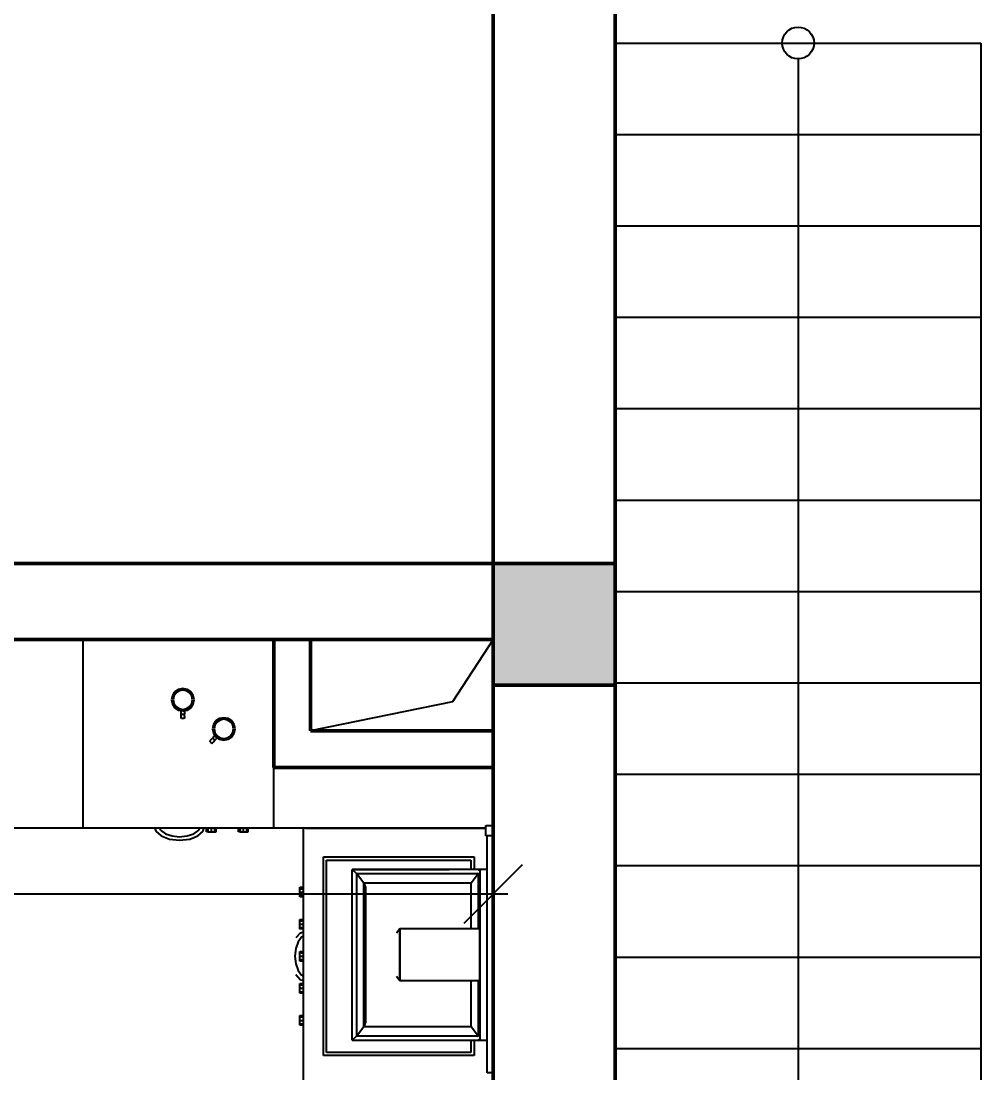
# Model space of a CAD drawing. Header units: inches. Extents: x 2870606 to 3671143, y -733551 to -473558.
# Drawn here: x 2880456 to 2883606, y -487330 to -483877 of the extents above; entities that cross this region are included whole.
import ezdxf

# ---------------------------------------------------------------- set-up
doc = ezdxf.new("R2010")
doc.units = ezdxf.units.IN
doc.header["$MEASUREMENT"] = 0
doc.styles.add('J~stule', font='dutch.ttf')
doc.dimstyles.new('J~style', dxfattribs={"dimscale": 100, "dimtxt": 2.5, "dimasz": 2, "dimexe": 0.55, "dimexo": 0.725, "dimtad": 1, "dimdec": 0, "dimdsep": 46, "dimtxsty": 'J~stule', "dimblk": 'OBLIQUE', "dimcen": 2, "dimdle": 0.5, "dimadec": 0, "dimazin": 0, "dimtfac": 1, "dimtdec": 0, "dimtmove": 0, "dimatfit": 3, "dimfxl": 1, "dimarcsym": 0})

# ---------------------------------------------------------------- blocks, each defined once
blk = doc.blocks.new('_Oblique')
at = {"color": 0, "linetype": 'ByBlock', "lineweight": -2}
blk.add_line((-0.5, -0.5), (0.5, 0.5), dxfattribs=at)
blk = doc.blocks.new('*D1010')
at = {"color": 0, "lineweight": -2, "transparency": 16777216}
for p, q in [((2877705.6, -485977), (2877705.6, -486795)), ((2882005.6, -485977), (2882005.6, -486795)), ((2877657.6, -486742.2), (2882053.6, -486742.2))]:
    blk.add_line(p, q, dxfattribs=at)
at = {"layer": 'Defpoints', "color": 0, "lineweight": 35, "transparency": 16777216}
for p in [(2877705.6, -485907.4), (2882005.6, -485907.4), (2882005.6, -486742.2)]:
    blk.add_point(p, dxfattribs=at)
at = {"color": 0, "lineweight": -2, "transparency": 16777216, "xscale": 192, "yscale": 192, "zscale": 192}
for p, rotation in [((2877705.6, -486742.2), 180.0000000133402), ((2882005.6, -486742.2), 1.334021322268115e-08)]:
    blk.add_blockref('_Oblique', p, dxfattribs=dict(at, rotation=rotation))
at = {"color": 0, "transparency": 16777216, "insert": (2879855.6, -486535.3), "char_height": 288, "attachment_point": 5, "rotation": 0, "style": 'J~stule'}
blk.add_mtext('4300', dxfattribs=at)

msp = doc.modelspace()

# ---------------------------------------------------------------- hatches: boundary and pattern name
h = msp.add_hatch(color=256)
h.dxf.hatch_style = 1
h.paths.add_polyline_path([(2882005.64, -486057.37), (2882405.64, -486057.37), (2882405.64, -485657.37), (2882005.64, -485657.37)])

# ---------------------------------------------------------------- linework, layer by layer
at = {"color": 7, "lineweight": 50}
for p, q in [((2882405.64, -480657.31), (2882405.64, -487657.56)), ((2882005.64, -480746.4), (2882005.64, -485657.37)), ((2878875.76, -485657.37), (2882005.64, -485657.37)), ((2878875.76, -485907.37), (2882005.64, -485907.37)), ((2881285.64, -486327.37), (2881285.64, -485907.37)), ((2881405.64, -486207.37), (2881405.64, -485907.37)), ((2882005.64, -485907.37), (2882005.64, -487657.56)), ((2882005.64, -486207.37), (2881405.64, -486207.37)), ((2882005.64, -486327.37), (2881285.64, -486327.37))]:
    msp.add_line(p, q, dxfattribs=at)
at = {"color": 7}
for p, q in [((2882405.64, -483949.31), (2883605.95, -483949.31)), ((2883605.95, -483949.31), (2883605.95, -488449.31)), ((2883005.79, -484001.68), (2883005.79, -488899.31)), ((2882405.64, -484249.31), (2883605.95, -484249.31)), ((2882405.64, -484549.31), (2883605.95, -484549.31)), ((2882405.64, -484849.31), (2883605.95, -484849.31)), ((2882405.64, -485149.31), (2883605.95, -485149.31)), ((2882405.64, -485449.31), (2883605.95, -485449.31)), ((2882405.64, -485749.31), (2883605.95, -485749.31)), ((2882405.64, -486049.31), (2883605.95, -486049.31)), ((2882405.64, -486349.31), (2883605.95, -486349.31)), ((2882405.64, -486649.31), (2883605.95, -486649.31)), ((2882405.64, -486949.31), (2883605.95, -486949.31)), ((2882405.64, -487249.31), (2883605.95, -487249.31))]:
    msp.add_line(p, q, dxfattribs=at)
for p, q in [((2880659.59, -486526.27), (2880659.59, -485907.37)), ((2880757.45, -485907.37), (2882005.64, -485907.37)), ((2881285.64, -486526.77), (2881285.62, -485927.76)), ((2881383.2, -485907.37), (2882005.64, -485907.37)), ((2882005.64, -485907.37), (2881871.5, -486112.05)), ((2880972.67, -486070.93), (2880960.73, -486078.92)), ((2880986.77, -486068.13), (2880972.67, -486070.93)), ((2880986.77, -486073.39), (2880974.69, -486075.8)), ((2881000.86, -486070.93), (2880986.77, -486068.13)), ((2880998.85, -486075.8), (2880986.77, -486073.39)), ((2881012.81, -486078.92), (2881000.86, -486070.93)), ((2880952.74, -486090.87), (2880949.94, -486104.97)), ((2880949.94, -486104.97), (2880952.74, -486119.06)), ((2880960.73, -486078.92), (2880952.74, -486090.87)), ((2880957.6, -486092.88), (2880955.2, -486104.97)), ((2880955.2, -486104.97), (2880957.6, -486117.05)), ((2880964.45, -486082.64), (2880957.6, -486092.88)), ((2880974.69, -486075.8), (2880964.45, -486082.64)), ((2881009.09, -486082.64), (2880998.85, -486075.8)), ((2881015.93, -486092.88), (2881009.09, -486082.64)), ((2881020.79, -486090.87), (2881012.81, -486078.92)), ((2881018.33, -486104.97), (2881015.93, -486092.88)), ((2881015.93, -486117.05), (2881018.33, -486104.97)), ((2881023.59, -486104.97), (2881020.79, -486090.87)), ((2881020.79, -486119.06), (2881023.59, -486104.97)), ((2880952.74, -486119.06), (2880960.73, -486131.01)), ((2880957.6, -486117.05), (2880964.45, -486127.29)), ((2880960.73, -486131.01), (2880972.67, -486139)), ((2880964.45, -486127.29), (2880974.69, -486134.14)), ((2880972.67, -486139), (2880986.77, -486141.8)), ((2880974.69, -486134.14), (2880986.77, -486136.54)), ((2880981.67, -486165.65), (2880981.67, -486140.79)), ((2880981.93, -486140.84), (2880981.97, -486140.85)), ((2880981.97, -486140.85), (2880982.05, -486140.87)), ((2880984.3, -486141.31), (2880982.91, -486141.04)), ((2880986.77, -486141.8), (2880984.3, -486141.31)), ((2880986.77, -486136.54), (2880998.85, -486134.14)), ((2880986.77, -486141.8), (2881000.86, -486139)), ((2880988.3, -486141.5), (2880991.49, -486140.86)), ((2880989.56, -486141.25), (2880991.81, -486140.8)), ((2880991.81, -486140.8), (2880991.49, -486140.86)), ((2880991.81, -486140.8), (2880992.19, -486140.72)), ((2880992.19, -486140.72), (2880992.19, -486145.91)), ((2880998.85, -486134.14), (2881009.09, -486127.29)), ((2881000.86, -486139), (2881012.81, -486131.01)), ((2881009.09, -486127.29), (2881015.93, -486117.05)), ((2881012.81, -486131.01), (2881020.79, -486119.06)), ((2881871.5, -486112.05), (2881405.64, -486207.37)), ((2880981.67, -486152.49), (2880982.37, -486152.49)), ((2880982.37, -486166.31), (2880981.67, -486165.65)), ((2880982.37, -486152.49), (2880991.49, -486152.49)), ((2880984.3, -486166.79), (2880982.37, -486166.31)), ((2880986.93, -486166.96), (2880984.3, -486166.79)), ((2880989.56, -486166.79), (2880986.93, -486166.96)), ((2880991.49, -486166.31), (2880989.56, -486166.79)), ((2880992.19, -486152.49), (2880991.49, -486152.49)), ((2880992.19, -486165.65), (2880991.49, -486166.31)), ((2880992.19, -486145.91), (2880992.19, -486152.49)), ((2880992.19, -486159.07), (2880992.19, -486152.49)), ((2880992.19, -486159.07), (2880992.19, -486165.65)), ((2881095.4, -486174.53), (2881087.42, -486186.48)), ((2881099.12, -486178.25), (2881092.28, -486188.49)), ((2881107.35, -486166.54), (2881095.4, -486174.53)), ((2881109.36, -486171.41), (2881099.12, -486178.25)), ((2881121.44, -486163.74), (2881107.35, -486166.54)), ((2881121.44, -486169), (2881109.36, -486171.41)), ((2881135.53, -486166.54), (2881121.44, -486163.74)), ((2881133.52, -486171.41), (2881121.44, -486169)), ((2881143.76, -486178.25), (2881133.52, -486171.41)), ((2881147.48, -486174.53), (2881135.53, -486166.54)), ((2881150.6, -486188.49), (2881143.76, -486178.25)), ((2881155.46, -486186.48), (2881147.48, -486174.53)), ((2881087.42, -486186.48), (2881084.61, -486200.58)), ((2881084.61, -486200.58), (2881087.42, -486214.67)), ((2881092.28, -486188.49), (2881089.87, -486200.58)), ((2881089.87, -486200.58), (2881092.28, -486212.66)), ((2881092.28, -486212.66), (2881099.12, -486222.9)), ((2881143.76, -486222.9), (2881150.6, -486212.66)), ((2881153, -486200.58), (2881150.6, -486188.49)), ((2881150.6, -486212.66), (2881153, -486200.58)), ((2881158.26, -486200.58), (2881155.46, -486186.48)), ((2881155.46, -486214.67), (2881158.26, -486200.58)), ((2881076.18, -486238.63), (2881074.94, -486239.88)), ((2881074.94, -486239.88), (2881074.97, -486240.84)), ((2881074.97, -486240.84), (2881075.99, -486242.55)), ((2881075.99, -486242.55), (2881077.73, -486244.53)), ((2881079.59, -486235.23), (2881076.18, -486238.63)), ((2881077.73, -486244.53), (2881079.71, -486246.27)), ((2881079.59, -486235.23), (2881084.24, -486230.58)), ((2881079.71, -486246.27), (2881081.41, -486247.29)), ((2881081.41, -486247.29), (2881082.38, -486247.32)), ((2881082.38, -486247.32), (2881083.62, -486246.07)), ((2881083.62, -486246.07), (2881087.03, -486242.67)), ((2881084.24, -486230.58), (2881088.89, -486225.93)), ((2881084.24, -486230.58), (2881084.74, -486231.07)), ((2881084.74, -486231.07), (2881086.1, -486232.44)), ((2881086.1, -486232.44), (2881087.96, -486234.3)), ((2881087.03, -486242.67), (2881091.68, -486238.02)), ((2881087.42, -486214.67), (2881095.4, -486226.62)), ((2881087.96, -486234.3), (2881089.82, -486236.16)), ((2881088.89, -486225.93), (2881092.51, -486222.3)), ((2881089.82, -486236.16), (2881091.18, -486237.52)), ((2881091.68, -486238.02), (2881091.18, -486237.52)), ((2881091.68, -486238.02), (2881096.33, -486233.37)), ((2881092.71, -486222.61), (2881092.91, -486222.9)), ((2881092.91, -486222.9), (2881093.66, -486224.03)), ((2881095.4, -486226.62), (2881107.35, -486234.61)), ((2881096.33, -486233.37), (2881099.73, -486229.96)), ((2881096.64, -486227.45), (2881097.77, -486228.21)), ((2881097.77, -486228.21), (2881099.32, -486229.25)), ((2881099.12, -486222.9), (2881109.36, -486229.75)), ((2881099.73, -486229.96), (2881100, -486229.7)), ((2881100, -486229.7), (2881099.96, -486229.67)), ((2881107.35, -486234.61), (2881121.44, -486237.41)), ((2881109.36, -486229.75), (2881121.44, -486232.15)), ((2881121.44, -486232.15), (2881133.52, -486229.75)), ((2881121.44, -486237.41), (2881135.53, -486234.61)), ((2881133.52, -486229.75), (2881143.76, -486222.9)), ((2881135.53, -486234.61), (2881147.48, -486226.62)), ((2881147.48, -486226.62), (2881155.46, -486214.67)), ((2881981.21, -486518.03), (2882005.57, -486518.03)), ((2881981.22, -486551.42), (2881981.21, -486518.03)), ((2880757.45, -486526.27), (2879455.64, -486526.27)), ((2881981.21, -486526.27), (2880757.45, -486526.27)), ((2880895.4, -486526.27), (2880898.05, -486536.63)), ((2880898.05, -486536.63), (2880915.19, -486551.8)), ((2880910.09, -486526.27), (2880913.7, -486533.37)), ((2880913.7, -486533.37), (2880929.38, -486544.71)), ((2880915.19, -486551.8), (2880942.44, -486562.16)), ((2880929.38, -486544.71), (2880951.24, -486552.06)), ((2880951.24, -486552.06), (2880976.33, -486554.61)), ((2880975.8, -486554.55), (2881000.37, -486552.06)), ((2880976.33, -486554.61), (2881001.42, -486552.06)), ((2881001.42, -486552.06), (2881023.29, -486544.71)), ((2881009.17, -486562.16), (2881036.42, -486551.8)), ((2881023.29, -486544.71), (2881038.97, -486533.37)), ((2881036.42, -486551.8), (2881053.56, -486536.63)), ((2881038.97, -486533.37), (2881042.57, -486526.27)), ((2881053.56, -486536.63), (2881056.2, -486526.27)), ((2881064.67, -486538.31), (2881064.67, -486526.27)), ((2881069.3, -486538.31), (2881064.67, -486538.31)), ((2881069.3, -486526.27), (2881069.3, -486538.31)), ((2881069.3, -486538.31), (2881080.46, -486538.31)), ((2881080.46, -486538.31), (2881080.46, -486526.27)), ((2881080.46, -486538.31), (2881091.62, -486538.31)), ((2881091.62, -486538.31), (2881091.62, -486526.27)), ((2881091.62, -486538.31), (2881096.24, -486538.31)), ((2881096.24, -486538.31), (2881096.24, -486526.27)), ((2881169.89, -486538.31), (2881169.89, -486526.27)), ((2881174.51, -486538.31), (2881169.89, -486538.31)), ((2881174.51, -486526.27), (2881174.51, -486538.31)), ((2881174.51, -486538.31), (2881185.67, -486538.31)), ((2881185.67, -486538.31), (2881185.67, -486526.27)), ((2881185.67, -486538.31), (2881196.83, -486538.31)), ((2881196.83, -486538.31), (2881196.83, -486526.27)), ((2881196.83, -486538.31), (2881201.46, -486538.31)), ((2881201.46, -486538.31), (2881201.46, -486526.27)), ((2881383.13, -486525.84), (2881383.13, -486525.45)), ((2881383.13, -486525.84), (2881383.52, -486525.84)), ((2881383.16, -487367.81), (2881383.13, -486525.84)), ((2881388.76, -486526.21), (2881383.52, -486526.21)), ((2881388.76, -486526.21), (2881981.21, -486526.19)), ((2882005.57, -486551.42), (2881981.22, -486551.42)), ((2881985.54, -487329.48), (2881985.52, -486551.42)), ((2880942.44, -486562.16), (2880975.28, -486565.84)), ((2880975.28, -486565.84), (2880975.8, -486565.78)), ((2880976.33, -486565.84), (2881009.17, -486562.16)), ((2881447.91, -486620.56), (2881942.43, -486620.54)), ((2881447.93, -487273.09), (2881447.91, -486620.56)), ((2881942.43, -486620.54), (2881942.43, -486661.9)), ((2881458.43, -486631.08), (2881931.91, -486631.07)), ((2881458.45, -487262.56), (2881458.43, -486631.08)), ((2881961.44, -486661.9), (2881542.19, -486661.92)), ((2881542.19, -486661.92), (2881860.84, -486661.91)), ((2881542.19, -486661.92), (2881556.44, -486675.31)), ((2881542.21, -487222.39), (2881542.19, -486661.92)), ((2881931.91, -486631.07), (2881931.91, -486661.9)), ((2881958.29, -486666.11), (2881961.44, -486661.9)), ((2881961.44, -486661.9), (2881961.46, -487222.38)), ((2881985.16, -486661.9), (2881961.44, -486661.9)), ((2881556.44, -486675.31), (2881957.19, -486675.3)), ((2881580.39, -486707.21), (2881556.44, -486675.31)), ((2881556.44, -486675.31), (2881556.45, -487208.99)), ((2881957.19, -486675.3), (2881933.24, -486707.2)), ((2881957.19, -486675.3), (2881958.29, -486672.79)), ((2881957.19, -486857.24), (2881957.19, -486675.3)), ((2881371.1, -486720.54), (2881383.14, -486720.54)), ((2881371.1, -486752.12), (2881371.1, -486720.54)), ((2881371.1, -486725.17), (2881383.14, -486725.17)), ((2881933.24, -486707.2), (2881580.39, -486707.21)), ((2881580.39, -486707.21), (2881586.26, -486720.61)), ((2881580.4, -487177.1), (2881580.39, -486707.21)), ((2881586.26, -486720.61), (2881586.28, -487163.7)), ((2881933.24, -486857.24), (2881933.24, -486707.2)), ((2881371.1, -486736.33), (2881383.14, -486736.33)), ((2881371.1, -486747.49), (2881383.14, -486747.49)), ((2881383.14, -486752.12), (2881371.1, -486752.12)), ((2881371.11, -486825.79), (2881383.15, -486825.79)), ((2881371.11, -486857.37), (2881371.11, -486825.79)), ((2881371.11, -486830.41), (2881383.15, -486830.41)), ((2881372.79, -486869.48), (2881357.62, -486886.62)), ((2881371.11, -486841.58), (2881383.15, -486841.58)), ((2881371.11, -486852.74), (2881383.15, -486852.74)), ((2881383.15, -486857.36), (2881371.11, -486857.37)), ((2881372.79, -486869.48), (2881383.15, -486866.83)), ((2881698.96, -486857.25), (2881688.43, -486871.26)), ((2881961.26, -486857.24), (2881698.96, -486857.25)), ((2881698.96, -487026.5), (2881698.96, -486857.25)), ((2881961.27, -487026.5), (2881961.26, -486857.24)), ((2881364.71, -486899.75), (2881357.36, -486921.62)), ((2881376.05, -486884.07), (2881364.71, -486899.75)), ((2881383.15, -486880.46), (2881376.05, -486884.07)), ((2881357.36, -486921.62), (2881354.82, -486946.72)), ((2881371.11, -486931.04), (2881383.15, -486931.04)), ((2881371.11, -486962.61), (2881371.11, -486931.04)), ((2881371.11, -486935.66), (2881383.15, -486935.66)), ((2881354.82, -486946.72), (2881357.36, -486971.82)), ((2881357.36, -486971.82), (2881364.71, -486993.69)), ((2881371.11, -486946.82), (2881383.15, -486946.82)), ((2881371.11, -486957.99), (2881383.15, -486957.99)), ((2881383.15, -486962.61), (2881371.11, -486962.61)), ((2881357.63, -487006.83), (2881372.79, -487023.97)), ((2881364.71, -486993.69), (2881376.05, -487009.37)), ((2881371.11, -487036.28), (2881383.15, -487036.28)), ((2881371.12, -487067.86), (2881371.11, -487036.28)), ((2881371.11, -487040.91), (2881383.15, -487040.91)), ((2881372.79, -487023.97), (2881383.15, -487026.62)), ((2881376.05, -487009.37), (2881383.15, -487012.98)), ((2881688.44, -487012.49), (2881698.96, -487026.5)), ((2881698.96, -487026.5), (2881961.27, -487026.5)), ((2881933.25, -487177.08), (2881933.25, -487026.5)), ((2881957.21, -487208.98), (2881957.2, -487026.5)), ((2881371.11, -487052.07), (2881383.15, -487052.07)), ((2881371.12, -487063.23), (2881383.15, -487063.23)), ((2881383.15, -487067.86), (2881371.12, -487067.86)), ((2881371.12, -487141.53), (2881383.16, -487141.53)), ((2881371.12, -487173.11), (2881371.12, -487141.53)), ((2881371.12, -487146.16), (2881383.16, -487146.16)), ((2881371.12, -487157.32), (2881383.16, -487157.32)), ((2881371.12, -487168.48), (2881383.16, -487168.48)), ((2881383.16, -487173.11), (2881371.12, -487173.11)), ((2881556.45, -487208.99), (2881580.4, -487177.1)), ((2881586.28, -487163.7), (2881580.4, -487177.1)), ((2881580.4, -487177.1), (2881933.25, -487177.08)), ((2881933.25, -487177.08), (2881957.21, -487208.98)), ((2881556.45, -487208.99), (2881542.21, -487222.39)), ((2881957.21, -487208.98), (2881556.45, -487208.99)), ((2881958.3, -487211.49), (2881957.21, -487208.98)), ((2881542.21, -487222.39), (2881963.08, -487222.38)), ((2881931.93, -487222.38), (2881931.93, -487262.55)), ((2881942.45, -487222.38), (2881942.45, -487273.07)), ((2881961.46, -487222.38), (2881958.3, -487218.17)), ((2881961.46, -487222.38), (2881985.18, -487222.38)), ((2881942.45, -487273.07), (2881447.93, -487273.09)), ((2881931.93, -487262.55), (2881458.45, -487262.56)), ((2882001.73, -487329.48), (2881985.54, -487329.48))]:
    msp.add_line(p, q)
at = {"color": 7, "lineweight": 50}
msp.add_lwpolyline([(2882405.64, -486057.37), (2882005.64, -486057.37), (2882005.64, -485657.37), (2882405.64, -485657.37)], close=True, dxfattribs=at)
msp.add_lwpolyline([(2881961.26, -486857.24), (2881698.96, -486857.24), (2881698.96, -487026.5), (2881961.26, -487026.5)], close=True)
at = {"color": 7}
msp.add_circle((2883005.79, -483949.31), 52.37, dxfattribs=at)

# ---------------------------------------------------------------- dimensions: what is measured, and where the dimension line sits
dim = msp.add_linear_dim(base=(2882005.64, -486742.24), p1=(2877705.64, -485907.37), p2=(2882005.64, -485907.37), angle=180, dimstyle='J~style', override={"dimscale": 96, "dimtxt": 3})
dim.commit()
dim.dimension.update_dxf_attribs({"geometry": '*D1010', "text_midpoint": (2879855.64, -486742.24), "dimtype": 160})

doc.saveas('drawing.dxf')
